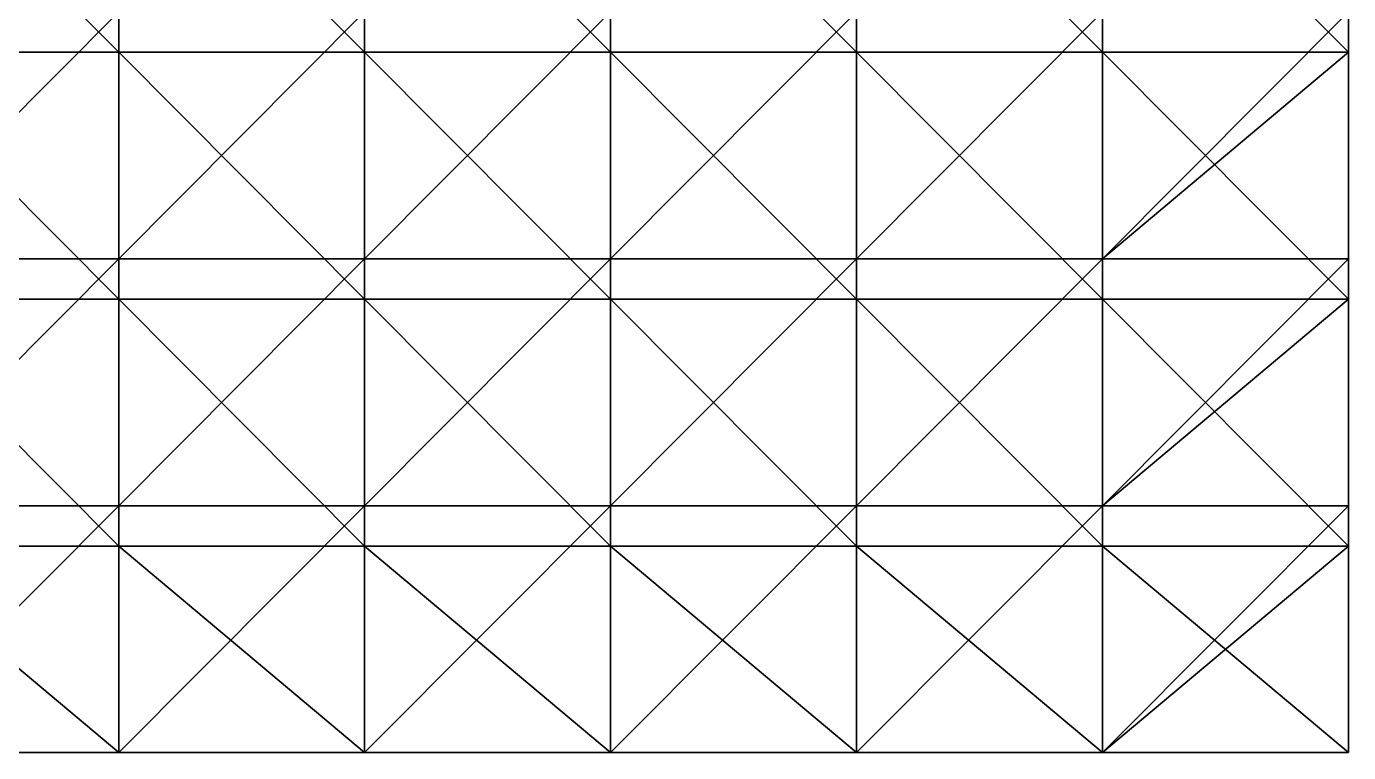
# Model space of a CAD drawing. Header units: inches. Extents: x 0 to 300, y 0 to 160.
# Drawn here: x 262.5 to 300, y 0 to 20.6 of the extents above; entities that cross this region are included whole.
import ezdxf

# ---------------------------------------------------------------- set-up
doc = ezdxf.new("R2010")
doc.units = ezdxf.units.IN
doc.header["$LTSCALE"] = 198.929398
doc.header["$MEASUREMENT"] = 0
for name, color, linetype in [('2', 7, 'CONTINUOUS'), ('3', 7, 'CONTINUOUS'), ('4', 7, 'CONTINUOUS'), ('6', 7, 'CONTINUOUS')]:
    doc.layers.add(name, color=color, linetype=linetype)

msp = doc.modelspace()

# ---------------------------------------------------------------- linework, layer by layer
at = {"layer": '2', "linetype": 'CONTINUOUS'}
for points in [[(300, 26.874, -6.957), (300, 26.874), (300, 19.867, -6.957), (300, 26.874, -6.957)], [(300, 26.874), (300, 19.867), (300, 19.867, -6.957), (300, 26.874)], [(300, 26.874, -153.043), (300, 26.874, -146.087), (300, 19.867, -153.043), (300, 26.874, -153.043)], [(300, 21.014, -160), (300, 26.874, -153.043), (300, 19.867, -160), (300, 21.014, -160)], [(300, 19.867, -160), (300, 26.874, -153.043), (300, 19.867, -153.043), (300, 19.867, -160)], [(300, 26.874, -146.087), (300, 26.874, -139.13), (300, 19.867, -146.087), (300, 26.874, -146.087)], [(300, 19.867, -153.043), (300, 26.874, -146.087), (300, 19.867, -146.087), (300, 19.867, -153.043)], [(300, 26.874, -139.13), (300, 26.874, -132.174), (300, 19.867, -139.13), (300, 26.874, -139.13)], [(300, 19.867, -146.087), (300, 26.874, -139.13), (300, 19.867, -139.13), (300, 19.867, -146.087)], [(300, 26.874, -132.174), (300, 26.874, -125.217), (300, 19.867, -132.174), (300, 26.874, -132.174)], [(300, 19.867, -139.13), (300, 26.874, -132.174), (300, 19.867, -132.174), (300, 19.867, -139.13)], [(300, 26.874, -125.217), (300, 26.874, -118.261), (300, 19.867, -125.217), (300, 26.874, -125.217)], [(300, 19.867, -132.174), (300, 26.874, -125.217), (300, 19.867, -125.217), (300, 19.867, -132.174)], [(300, 26.874, -118.261), (300, 26.874, -111.304), (300, 19.867, -118.261), (300, 26.874, -118.261)], [(300, 19.867, -125.217), (300, 26.874, -118.261), (300, 19.867, -118.261), (300, 19.867, -125.217)], [(300, 26.874, -111.304), (300, 26.874, -104.348), (300, 19.867, -111.304), (300, 26.874, -111.304)], [(300, 19.867, -118.261), (300, 26.874, -111.304), (300, 19.867, -111.304), (300, 19.867, -118.261)], [(300, 26.874, -104.348), (300, 26.874, -97.391), (300, 19.867, -104.348), (300, 26.874, -104.348)], [(300, 19.867, -111.304), (300, 26.874, -104.348), (300, 19.867, -104.348), (300, 19.867, -111.304)], [(300, 26.874, -97.391), (300, 26.874, -90.435), (300, 19.867, -97.391), (300, 26.874, -97.391)], [(300, 19.867, -104.348), (300, 26.874, -97.391), (300, 19.867, -97.391), (300, 19.867, -104.348)], [(300, 26.874, -90.435), (300, 26.874, -83.478), (300, 19.867, -90.435), (300, 26.874, -90.435)], [(300, 19.867, -97.391), (300, 26.874, -90.435), (300, 19.867, -90.435), (300, 19.867, -97.391)], [(300, 26.874, -83.478), (300, 26.874, -76.522), (300, 19.867, -83.478), (300, 26.874, -83.478)], [(300, 19.867, -90.435), (300, 26.874, -83.478), (300, 19.867, -83.478), (300, 19.867, -90.435)], [(300, 26.874, -76.522), (300, 26.874, -69.565), (300, 19.867, -76.522), (300, 26.874, -76.522)], [(300, 19.867, -83.478), (300, 26.874, -76.522), (300, 19.867, -76.522), (300, 19.867, -83.478)], [(300, 26.874, -69.565), (300, 26.874, -62.609), (300, 19.867, -69.565), (300, 26.874, -69.565)], [(300, 19.867, -76.522), (300, 26.874, -69.565), (300, 19.867, -69.565), (300, 19.867, -76.522)], [(300, 26.874, -62.609), (300, 26.874, -55.652), (300, 19.867, -62.609), (300, 26.874, -62.609)], [(300, 19.867, -69.565), (300, 26.874, -62.609), (300, 19.867, -62.609), (300, 19.867, -69.565)], [(300, 26.874, -55.652), (300, 26.874, -48.696), (300, 19.867, -55.652), (300, 26.874, -55.652)], [(300, 19.867, -62.609), (300, 26.874, -55.652), (300, 19.867, -55.652), (300, 19.867, -62.609)], [(300, 26.874, -48.696), (300, 26.874, -41.739), (300, 19.867, -48.696), (300, 26.874, -48.696)], [(300, 19.867, -55.652), (300, 26.874, -48.696), (300, 19.867, -48.696), (300, 19.867, -55.652)], [(300, 26.874, -41.739), (300, 26.874, -34.783), (300, 19.867, -41.739), (300, 26.874, -41.739)], [(300, 19.867, -48.696), (300, 26.874, -41.739), (300, 19.867, -41.739), (300, 19.867, -48.696)], [(300, 26.874, -34.783), (300, 26.874, -27.826), (300, 19.867, -34.783), (300, 26.874, -34.783)], [(300, 19.867, -41.739), (300, 26.874, -34.783), (300, 19.867, -34.783), (300, 19.867, -41.739)], [(300, 26.874, -27.826), (300, 26.874, -20.87), (300, 19.867, -27.826), (300, 26.874, -27.826)], [(300, 19.867, -34.783), (300, 26.874, -27.826), (300, 19.867, -27.826), (300, 19.867, -34.783)], [(300, 26.874, -20.87), (300, 26.874, -13.913), (300, 19.867, -20.87), (300, 26.874, -20.87)], [(300, 19.867, -27.826), (300, 26.874, -20.87), (300, 19.867, -20.87), (300, 19.867, -27.826)], [(300, 26.874, -13.913), (300, 26.874, -6.957), (300, 19.867, -13.913), (300, 26.874, -13.913)], [(300, 19.867, -20.87), (300, 26.874, -13.913), (300, 19.867, -13.913), (300, 19.867, -20.87)], [(300, 19.867, -13.913), (300, 26.874, -6.957), (300, 19.867, -6.957), (300, 19.867, -13.913)], [(300, 19.867, -6.957), (300, 19.867), (300, 12.86, -6.957), (300, 19.867, -6.957)], [(300, 19.867), (300, 12.86), (300, 12.86, -6.957), (300, 19.867)], [(300, 19.867, -160), (300, 19.867, -153.043), (300, 14.007, -160), (300, 19.867, -160)], [(300, 19.867, -153.043), (300, 19.867, -146.087), (300, 12.86, -153.043), (300, 19.867, -153.043)], [(300, 14.007, -160), (300, 19.867, -153.043), (300, 12.86, -160), (300, 14.007, -160)], [(300, 12.86, -160), (300, 19.867, -153.043), (300, 12.86, -153.043), (300, 12.86, -160)], [(300, 19.867, -146.087), (300, 19.867, -139.13), (300, 12.86, -146.087), (300, 19.867, -146.087)], [(300, 12.86, -153.043), (300, 19.867, -146.087), (300, 12.86, -146.087), (300, 12.86, -153.043)], [(300, 19.867, -139.13), (300, 19.867, -132.174), (300, 12.86, -139.13), (300, 19.867, -139.13)], [(300, 12.86, -146.087), (300, 19.867, -139.13), (300, 12.86, -139.13), (300, 12.86, -146.087)], [(300, 19.867, -132.174), (300, 19.867, -125.217), (300, 12.86, -132.174), (300, 19.867, -132.174)], [(300, 12.86, -139.13), (300, 19.867, -132.174), (300, 12.86, -132.174), (300, 12.86, -139.13)], [(300, 19.867, -125.217), (300, 19.867, -118.261), (300, 12.86, -125.217), (300, 19.867, -125.217)], [(300, 12.86, -132.174), (300, 19.867, -125.217), (300, 12.86, -125.217), (300, 12.86, -132.174)], [(300, 19.867, -118.261), (300, 19.867, -111.304), (300, 12.86, -118.261), (300, 19.867, -118.261)], [(300, 12.86, -125.217), (300, 19.867, -118.261), (300, 12.86, -118.261), (300, 12.86, -125.217)], [(300, 19.867, -111.304), (300, 19.867, -104.348), (300, 12.86, -111.304), (300, 19.867, -111.304)], [(300, 12.86, -118.261), (300, 19.867, -111.304), (300, 12.86, -111.304), (300, 12.86, -118.261)], [(300, 19.867, -104.348), (300, 19.867, -97.391), (300, 12.86, -104.348), (300, 19.867, -104.348)], [(300, 12.86, -111.304), (300, 19.867, -104.348), (300, 12.86, -104.348), (300, 12.86, -111.304)], [(300, 19.867, -97.391), (300, 19.867, -90.435), (300, 12.86, -97.391), (300, 19.867, -97.391)], [(300, 12.86, -104.348), (300, 19.867, -97.391), (300, 12.86, -97.391), (300, 12.86, -104.348)], [(300, 19.867, -90.435), (300, 19.867, -83.478), (300, 12.86, -90.435), (300, 19.867, -90.435)], [(300, 12.86, -97.391), (300, 19.867, -90.435), (300, 12.86, -90.435), (300, 12.86, -97.391)], [(300, 19.867, -83.478), (300, 19.867, -76.522), (300, 12.86, -83.478), (300, 19.867, -83.478)], [(300, 12.86, -90.435), (300, 19.867, -83.478), (300, 12.86, -83.478), (300, 12.86, -90.435)], [(300, 19.867, -76.522), (300, 19.867, -69.565), (300, 12.86, -76.522), (300, 19.867, -76.522)], [(300, 12.86, -83.478), (300, 19.867, -76.522), (300, 12.86, -76.522), (300, 12.86, -83.478)], [(300, 19.867, -69.565), (300, 19.867, -62.609), (300, 12.86, -69.565), (300, 19.867, -69.565)], [(300, 12.86, -76.522), (300, 19.867, -69.565), (300, 12.86, -69.565), (300, 12.86, -76.522)], [(300, 19.867, -62.609), (300, 19.867, -55.652), (300, 12.86, -62.609), (300, 19.867, -62.609)], [(300, 12.86, -69.565), (300, 19.867, -62.609), (300, 12.86, -62.609), (300, 12.86, -69.565)], [(300, 19.867, -55.652), (300, 19.867, -48.696), (300, 12.86, -55.652), (300, 19.867, -55.652)], [(300, 12.86, -62.609), (300, 19.867, -55.652), (300, 12.86, -55.652), (300, 12.86, -62.609)], [(300, 19.867, -48.696), (300, 19.867, -41.739), (300, 12.86, -48.696), (300, 19.867, -48.696)], [(300, 12.86, -55.652), (300, 19.867, -48.696), (300, 12.86, -48.696), (300, 12.86, -55.652)], [(300, 19.867, -41.739), (300, 19.867, -34.783), (300, 12.86, -41.739), (300, 19.867, -41.739)], [(300, 12.86, -48.696), (300, 19.867, -41.739), (300, 12.86, -41.739), (300, 12.86, -48.696)], [(300, 19.867, -34.783), (300, 19.867, -27.826), (300, 12.86, -34.783), (300, 19.867, -34.783)], [(300, 12.86, -41.739), (300, 19.867, -34.783), (300, 12.86, -34.783), (300, 12.86, -41.739)], [(300, 19.867, -27.826), (300, 19.867, -20.87), (300, 12.86, -27.826), (300, 19.867, -27.826)], [(300, 12.86, -34.783), (300, 19.867, -27.826), (300, 12.86, -27.826), (300, 12.86, -34.783)], [(300, 19.867, -20.87), (300, 19.867, -13.913), (300, 12.86, -20.87), (300, 19.867, -20.87)], [(300, 12.86, -27.826), (300, 19.867, -20.87), (300, 12.86, -20.87), (300, 12.86, -27.826)], [(300, 19.867, -13.913), (300, 19.867, -6.957), (300, 12.86, -13.913), (300, 19.867, -13.913)], [(300, 12.86, -20.87), (300, 19.867, -13.913), (300, 12.86, -13.913), (300, 12.86, -20.87)], [(300, 12.86, -13.913), (300, 19.867, -6.957), (300, 12.86, -6.957), (300, 12.86, -13.913)], [(300, 5.853), (300, 5.853, -6.957), (300, 12.86), (300, 5.853)], [(300, 5.853, -6.957), (300, 5.853, -13.913), (300, 12.86, -6.957), (300, 5.853, -6.957)], [(300, 12.86), (300, 5.853, -6.957), (300, 12.86, -6.957), (300, 12.86)], [(300, 5.853, -13.913), (300, 5.853, -20.87), (300, 12.86, -13.913), (300, 5.853, -13.913)], [(300, 5.853, -13.913), (300, 12.86, -13.913), (300, 12.86, -6.957), (300, 5.853, -13.913)], [(300, 5.853, -20.87), (300, 5.853, -27.826), (300, 12.86, -20.87), (300, 5.853, -20.87)], [(300, 5.853, -20.87), (300, 12.86, -20.87), (300, 12.86, -13.913), (300, 5.853, -20.87)], [(300, 5.853, -27.826), (300, 5.853, -34.783), (300, 12.86, -27.826), (300, 5.853, -27.826)], [(300, 5.853, -27.826), (300, 12.86, -27.826), (300, 12.86, -20.87), (300, 5.853, -27.826)], [(300, 5.853, -34.783), (300, 5.853, -41.739), (300, 12.86, -34.783), (300, 5.853, -34.783)], [(300, 5.853, -34.783), (300, 12.86, -34.783), (300, 12.86, -27.826), (300, 5.853, -34.783)], [(300, 5.853, -41.739), (300, 5.853, -48.696), (300, 12.86, -41.739), (300, 5.853, -41.739)], [(300, 5.853, -41.739), (300, 12.86, -41.739), (300, 12.86, -34.783), (300, 5.853, -41.739)], [(300, 5.853, -48.696), (300, 5.853, -55.652), (300, 12.86, -48.696), (300, 5.853, -48.696)], [(300, 5.853, -48.696), (300, 12.86, -48.696), (300, 12.86, -41.739), (300, 5.853, -48.696)], [(300, 5.853, -55.652), (300, 5.853, -62.609), (300, 12.86, -55.652), (300, 5.853, -55.652)], [(300, 5.853, -55.652), (300, 12.86, -55.652), (300, 12.86, -48.696), (300, 5.853, -55.652)], [(300, 5.853, -62.609), (300, 5.853, -69.565), (300, 12.86, -62.609), (300, 5.853, -62.609)], [(300, 5.853, -62.609), (300, 12.86, -62.609), (300, 12.86, -55.652), (300, 5.853, -62.609)], [(300, 5.853, -69.565), (300, 5.853, -76.522), (300, 12.86, -69.565), (300, 5.853, -69.565)], [(300, 5.853, -69.565), (300, 12.86, -69.565), (300, 12.86, -62.609), (300, 5.853, -69.565)], [(300, 5.853, -76.522), (300, 5.853, -83.478), (300, 12.86, -76.522), (300, 5.853, -76.522)], [(300, 5.853, -76.522), (300, 12.86, -76.522), (300, 12.86, -69.565), (300, 5.853, -76.522)], [(300, 5.853, -83.478), (300, 5.853, -90.435), (300, 12.86, -83.478), (300, 5.853, -83.478)], [(300, 5.853, -83.478), (300, 12.86, -83.478), (300, 12.86, -76.522), (300, 5.853, -83.478)], [(300, 5.853, -90.435), (300, 5.853, -97.391), (300, 12.86, -90.435), (300, 5.853, -90.435)], [(300, 5.853, -90.435), (300, 12.86, -90.435), (300, 12.86, -83.478), (300, 5.853, -90.435)], [(300, 5.853, -97.391), (300, 5.853, -104.348), (300, 12.86, -97.391), (300, 5.853, -97.391)], [(300, 5.853, -97.391), (300, 12.86, -97.391), (300, 12.86, -90.435), (300, 5.853, -97.391)], [(300, 5.853, -104.348), (300, 5.853, -111.304), (300, 12.86, -104.348), (300, 5.853, -104.348)], [(300, 5.853, -104.348), (300, 12.86, -104.348), (300, 12.86, -97.391), (300, 5.853, -104.348)], [(300, 5.853, -111.304), (300, 5.853, -118.261), (300, 12.86, -111.304), (300, 5.853, -111.304)], [(300, 5.853, -111.304), (300, 12.86, -111.304), (300, 12.86, -104.348), (300, 5.853, -111.304)], [(300, 5.853, -118.261), (300, 5.853, -125.217), (300, 12.86, -118.261), (300, 5.853, -118.261)], [(300, 5.853, -118.261), (300, 12.86, -118.261), (300, 12.86, -111.304), (300, 5.853, -118.261)], [(300, 5.853, -125.217), (300, 5.853, -132.174), (300, 12.86, -125.217), (300, 5.853, -125.217)], [(300, 5.853, -125.217), (300, 12.86, -125.217), (300, 12.86, -118.261), (300, 5.853, -125.217)], [(300, 5.853, -132.174), (300, 5.853, -139.13), (300, 12.86, -132.174), (300, 5.853, -132.174)], [(300, 5.853, -132.174), (300, 12.86, -132.174), (300, 12.86, -125.217), (300, 5.853, -132.174)], [(300, 5.853, -139.13), (300, 5.853, -146.087), (300, 12.86, -139.13), (300, 5.853, -139.13)], [(300, 5.853, -139.13), (300, 12.86, -139.13), (300, 12.86, -132.174), (300, 5.853, -139.13)], [(300, 5.853, -146.087), (300, 5.853, -153.043), (300, 12.86, -146.087), (300, 5.853, -146.087)], [(300, 5.853, -146.087), (300, 12.86, -146.087), (300, 12.86, -139.13), (300, 5.853, -146.087)], [(300, 5.853, -153.043), (300, 5.853, -160), (300, 12.86, -153.043), (300, 5.853, -153.043)], [(300, 5.853, -153.043), (300, 12.86, -153.043), (300, 12.86, -146.087), (300, 5.853, -153.043)], [(300, 12.86, -153.043), (300, 5.853, -160), (300, 7, -160), (300, 12.86, -153.043)], [(300, 12.86, -160), (300, 12.86, -153.043), (300, 7, -160), (300, 12.86, -160)], [(300, 5.853), (300, 0), (300, 0, -7), (300, 5.853)], [(300, 5.853, -6.957), (300, 5.853), (300, 0, -7), (300, 5.853, -6.957)], [(300, 5.853, -13.913), (300, 5.853, -6.957), (300, 0, -13.913), (300, 5.853, -13.913)], [(300, 0, -13.913), (300, 5.853, -6.957), (300, 0, -7), (300, 0, -13.913)], [(300, 5.853, -20.87), (300, 5.853, -13.913), (300, 0, -20.87), (300, 5.853, -20.87)], [(300, 0, -20.87), (300, 5.853, -13.913), (300, 0, -14.007), (300, 0, -20.87)], [(300, 0, -14.007), (300, 5.853, -13.913), (300, 0, -13.913), (300, 0, -14.007)], [(300, 5.853, -27.826), (300, 5.853, -20.87), (300, 0, -27.826), (300, 5.853, -27.826)], [(300, 0, -27.826), (300, 5.853, -20.87), (300, 0, -21.014), (300, 0, -27.826)], [(300, 0, -21.014), (300, 5.853, -20.87), (300, 0, -20.87), (300, 0, -21.014)], [(300, 5.853, -34.783), (300, 5.853, -27.826), (300, 0, -34.783), (300, 5.853, -34.783)], [(300, 0, -34.783), (300, 5.853, -27.826), (300, 0, -28.021), (300, 0, -34.783)], [(300, 0, -28.021), (300, 5.853, -27.826), (300, 0, -27.826), (300, 0, -28.021)], [(300, 5.853, -41.739), (300, 5.853, -34.783), (300, 0, -41.739), (300, 5.853, -41.739)], [(300, 0, -41.739), (300, 5.853, -34.783), (300, 0, -35.028), (300, 0, -41.739)], [(300, 0, -35.028), (300, 5.853, -34.783), (300, 0, -34.783), (300, 0, -35.028)], [(300, 5.853, -48.696), (300, 5.853, -41.739), (300, 0, -48.696), (300, 5.853, -48.696)], [(300, 0, -48.696), (300, 5.853, -41.739), (300, 0, -42.035), (300, 0, -48.696)], [(300, 0, -42.035), (300, 5.853, -41.739), (300, 0, -41.739), (300, 0, -42.035)], [(300, 5.853, -55.652), (300, 5.853, -48.696), (300, 0, -55.652), (300, 5.853, -55.652)], [(300, 0, -55.652), (300, 5.853, -48.696), (300, 0, -49.042), (300, 0, -55.652)], [(300, 0, -49.042), (300, 5.853, -48.696), (300, 0, -48.696), (300, 0, -49.042)], [(300, 5.853, -62.609), (300, 5.853, -55.652), (300, 0, -62.609), (300, 5.853, -62.609)], [(300, 0, -62.609), (300, 5.853, -55.652), (300, 0, -56.049), (300, 0, -62.609)], [(300, 0, -56.049), (300, 5.853, -55.652), (300, 0, -55.652), (300, 0, -56.049)], [(300, 5.853, -69.565), (300, 5.853, -62.609), (300, 0, -69.565), (300, 5.853, -69.565)], [(300, 0, -69.565), (300, 5.853, -62.609), (300, 0, -63.056), (300, 0, -69.565)], [(300, 0, -63.056), (300, 5.853, -62.609), (300, 0, -62.609), (300, 0, -63.056)], [(300, 5.853, -76.522), (300, 5.853, -69.565), (300, 0, -76.522), (300, 5.853, -76.522)], [(300, 0, -76.522), (300, 5.853, -69.565), (300, 0, -70.063), (300, 0, -76.522)], [(300, 0, -70.063), (300, 5.853, -69.565), (300, 0, -69.565), (300, 0, -70.063)], [(300, 5.853, -83.478), (300, 5.853, -76.522), (300, 0, -83.478), (300, 5.853, -83.478)], [(300, 0, -83.478), (300, 5.853, -76.522), (300, 0, -77.07), (300, 0, -83.478)], [(300, 0, -77.07), (300, 5.853, -76.522), (300, 0, -76.522), (300, 0, -77.07)], [(300, 5.853, -90.435), (300, 5.853, -83.478), (300, 0, -90.435), (300, 5.853, -90.435)], [(300, 0, -90.435), (300, 5.853, -83.478), (300, 0, -84.077), (300, 0, -90.435)], [(300, 0, -84.077), (300, 5.853, -83.478), (300, 0, -83.478), (300, 0, -84.077)], [(300, 5.853, -97.391), (300, 5.853, -90.435), (300, 0, -97.391), (300, 5.853, -97.391)], [(300, 0, -97.391), (300, 5.853, -90.435), (300, 0, -91.084), (300, 0, -97.391)], [(300, 0, -91.084), (300, 5.853, -90.435), (300, 0, -90.435), (300, 0, -91.084)], [(300, 5.853, -104.348), (300, 5.853, -97.391), (300, 0, -104.348), (300, 5.853, -104.348)], [(300, 0, -104.348), (300, 5.853, -97.391), (300, 0, -98.091), (300, 0, -104.348)], [(300, 0, -98.091), (300, 5.853, -97.391), (300, 0, -97.391), (300, 0, -98.091)], [(300, 5.853, -111.304), (300, 5.853, -104.348), (300, 0, -111.304), (300, 5.853, -111.304)], [(300, 0, -111.304), (300, 5.853, -104.348), (300, 0, -105.098), (300, 0, -111.304)], [(300, 0, -105.098), (300, 5.853, -104.348), (300, 0, -104.348), (300, 0, -105.098)], [(300, 5.853, -118.261), (300, 5.853, -111.304), (300, 0, -118.261), (300, 5.853, -118.261)], [(300, 0, -118.261), (300, 5.853, -111.304), (300, 0, -112.105), (300, 0, -118.261)], [(300, 0, -112.105), (300, 5.853, -111.304), (300, 0, -111.304), (300, 0, -112.105)], [(300, 5.853, -125.217), (300, 5.853, -118.261), (300, 0, -125.217), (300, 5.853, -125.217)], [(300, 0, -125.217), (300, 5.853, -118.261), (300, 0, -119.112), (300, 0, -125.217)], [(300, 0, -119.112), (300, 5.853, -118.261), (300, 0, -118.261), (300, 0, -119.112)], [(300, 5.853, -132.174), (300, 5.853, -125.217), (300, 0, -132.174), (300, 5.853, -132.174)], [(300, 0, -132.174), (300, 5.853, -125.217), (300, 0, -126.119), (300, 0, -132.174)], [(300, 0, -126.119), (300, 5.853, -125.217), (300, 0, -125.217), (300, 0, -126.119)], [(300, 5.853, -139.13), (300, 5.853, -132.174), (300, 0, -139.13), (300, 5.853, -139.13)], [(300, 0, -139.13), (300, 5.853, -132.174), (300, 0, -133.126), (300, 0, -139.13)], [(300, 0, -133.126), (300, 5.853, -132.174), (300, 0, -132.174), (300, 0, -133.126)], [(300, 5.853, -146.087), (300, 5.853, -139.13), (300, 0, -146.087), (300, 5.853, -146.087)], [(300, 0, -146.087), (300, 5.853, -139.13), (300, 0, -140.133), (300, 0, -146.087)], [(300, 0, -140.133), (300, 5.853, -139.13), (300, 0, -139.13), (300, 0, -140.133)], [(300, 5.853, -153.043), (300, 5.853, -146.087), (300, 0, -153.043), (300, 5.853, -153.043)], [(300, 0, -153.043), (300, 5.853, -146.087), (300, 0, -147.14), (300, 0, -153.043)], [(300, 0, -147.14), (300, 5.853, -146.087), (300, 0, -146.087), (300, 0, -147.14)], [(300, 5.853, -160), (300, 5.853, -153.043), (300, 0, -160), (300, 5.853, -160)], [(300, 0, -160), (300, 5.853, -153.043), (300, 0, -154.147), (300, 0, -160)], [(300, 0, -154.147), (300, 5.853, -153.043), (300, 0, -153.043), (300, 0, -154.147)]]:
    msp.add_3dface(points, dxfattribs=at)
at = {"layer": '3', "linetype": 'CONTINUOUS'}
for points in [[(265.116, 0), (258.14, 0), (265.116, 0, -7), (265.116, 0)], [(265.116, 0, -7), (258.14, 0), (258.14, 0, -7), (265.116, 0, -7)], [(265.116, 0, -7), (258.14, 0, -7), (265.116, 0, -14.007), (265.116, 0, -7)], [(265.116, 0, -14.007), (258.14, 0, -7), (258.14, 0, -14.007), (265.116, 0, -14.007)], [(265.116, 0, -14.007), (258.14, 0, -14.007), (265.116, 0, -21.014), (265.116, 0, -14.007)], [(265.116, 0, -21.014), (258.14, 0, -14.007), (258.14, 0, -21.014), (265.116, 0, -21.014)], [(265.116, 0, -21.014), (258.14, 0, -21.014), (265.116, 0, -28.021), (265.116, 0, -21.014)], [(265.116, 0, -28.021), (258.14, 0, -21.014), (258.14, 0, -28.021), (265.116, 0, -28.021)], [(265.116, 0, -28.021), (258.14, 0, -28.021), (265.116, 0, -35.028), (265.116, 0, -28.021)], [(265.116, 0, -35.028), (258.14, 0, -28.021), (258.14, 0, -35.028), (265.116, 0, -35.028)], [(265.116, 0, -35.028), (258.14, 0, -35.028), (265.116, 0, -42.035), (265.116, 0, -35.028)], [(265.116, 0, -42.035), (258.14, 0, -35.028), (258.14, 0, -42.035), (265.116, 0, -42.035)], [(265.116, 0, -42.035), (258.14, 0, -42.035), (265.116, 0, -49.042), (265.116, 0, -42.035)], [(265.116, 0, -49.042), (258.14, 0, -42.035), (258.14, 0, -49.042), (265.116, 0, -49.042)], [(265.116, 0, -49.042), (258.14, 0, -49.042), (265.116, 0, -56.049), (265.116, 0, -49.042)], [(265.116, 0, -56.049), (258.14, 0, -49.042), (258.14, 0, -56.049), (265.116, 0, -56.049)], [(265.116, 0, -56.049), (258.14, 0, -56.049), (265.116, 0, -63.056), (265.116, 0, -56.049)], [(265.116, 0, -63.056), (258.14, 0, -56.049), (258.14, 0, -63.056), (265.116, 0, -63.056)], [(265.116, 0, -63.056), (258.14, 0, -63.056), (265.116, 0, -70.063), (265.116, 0, -63.056)], [(265.116, 0, -70.063), (258.14, 0, -63.056), (258.14, 0, -70.063), (265.116, 0, -70.063)], [(265.116, 0, -70.063), (258.14, 0, -70.063), (265.116, 0, -77.07), (265.116, 0, -70.063)], [(265.116, 0, -77.07), (258.14, 0, -70.063), (258.14, 0, -77.07), (265.116, 0, -77.07)], [(265.116, 0, -77.07), (258.14, 0, -77.07), (265.116, 0, -84.077), (265.116, 0, -77.07)], [(265.116, 0, -84.077), (258.14, 0, -77.07), (258.14, 0, -84.077), (265.116, 0, -84.077)], [(265.116, 0, -84.077), (258.14, 0, -84.077), (265.116, 0, -91.084), (265.116, 0, -84.077)], [(265.116, 0, -91.084), (258.14, 0, -84.077), (258.14, 0, -91.084), (265.116, 0, -91.084)], [(265.116, 0, -91.084), (258.14, 0, -91.084), (265.116, 0, -98.091), (265.116, 0, -91.084)], [(265.116, 0, -98.091), (258.14, 0, -91.084), (258.14, 0, -98.091), (265.116, 0, -98.091)], [(265.116, 0, -98.091), (258.14, 0, -98.091), (265.116, 0, -105.098), (265.116, 0, -98.091)], [(265.116, 0, -105.098), (258.14, 0, -98.091), (258.14, 0, -105.098), (265.116, 0, -105.098)], [(265.116, 0, -105.098), (258.14, 0, -105.098), (265.116, 0, -112.105), (265.116, 0, -105.098)], [(265.116, 0, -112.105), (258.14, 0, -105.098), (258.14, 0, -112.105), (265.116, 0, -112.105)], [(265.116, 0, -112.105), (258.14, 0, -112.105), (265.116, 0, -119.112), (265.116, 0, -112.105)], [(265.116, 0, -119.112), (258.14, 0, -112.105), (258.14, 0, -119.112), (265.116, 0, -119.112)], [(265.116, 0, -119.112), (258.14, 0, -119.112), (265.116, 0, -126.119), (265.116, 0, -119.112)], [(265.116, 0, -126.119), (258.14, 0, -119.112), (258.14, 0, -126.119), (265.116, 0, -126.119)], [(265.116, 0, -126.119), (258.14, 0, -126.119), (265.116, 0, -133.126), (265.116, 0, -126.119)], [(265.116, 0, -133.126), (258.14, 0, -126.119), (258.14, 0, -133.126), (265.116, 0, -133.126)], [(265.116, 0, -133.126), (258.14, 0, -133.126), (265.116, 0, -140.133), (265.116, 0, -133.126)], [(265.116, 0, -140.133), (258.14, 0, -133.126), (258.14, 0, -140.133), (265.116, 0, -140.133)], [(265.116, 0, -140.133), (258.14, 0, -140.133), (265.116, 0, -147.14), (265.116, 0, -140.133)], [(265.116, 0, -147.14), (258.14, 0, -140.133), (258.14, 0, -147.14), (265.116, 0, -147.14)], [(265.116, 0, -147.14), (258.14, 0, -147.14), (265.116, 0, -154.147), (265.116, 0, -147.14)], [(265.116, 0, -154.147), (258.14, 0, -147.14), (258.14, 0, -154.147), (265.116, 0, -154.147)], [(265.116, 0, -154.147), (258.14, 0, -154.147), (265.116, 0, -160), (265.116, 0, -154.147)], [(265.116, 0, -160), (258.14, 0, -154.147), (258.14, 0, -160), (265.116, 0, -160)], [(272.093, 0), (265.116, 0), (272.093, 0, -7), (272.093, 0)], [(272.093, 0, -7), (265.116, 0), (265.116, 0, -7), (272.093, 0, -7)], [(272.093, 0, -7), (265.116, 0, -7), (272.093, 0, -14.007), (272.093, 0, -7)], [(272.093, 0, -14.007), (265.116, 0, -7), (265.116, 0, -14.007), (272.093, 0, -14.007)], [(272.093, 0, -14.007), (265.116, 0, -14.007), (272.093, 0, -21.014), (272.093, 0, -14.007)], [(272.093, 0, -21.014), (265.116, 0, -14.007), (265.116, 0, -21.014), (272.093, 0, -21.014)], [(272.093, 0, -21.014), (265.116, 0, -21.014), (272.093, 0, -28.021), (272.093, 0, -21.014)], [(272.093, 0, -28.021), (265.116, 0, -21.014), (265.116, 0, -28.021), (272.093, 0, -28.021)], [(272.093, 0, -28.021), (265.116, 0, -28.021), (272.093, 0, -35.028), (272.093, 0, -28.021)], [(272.093, 0, -35.028), (265.116, 0, -28.021), (265.116, 0, -35.028), (272.093, 0, -35.028)], [(272.093, 0, -35.028), (265.116, 0, -35.028), (272.093, 0, -42.035), (272.093, 0, -35.028)], [(272.093, 0, -42.035), (265.116, 0, -35.028), (265.116, 0, -42.035), (272.093, 0, -42.035)], [(272.093, 0, -42.035), (265.116, 0, -42.035), (272.093, 0, -49.042), (272.093, 0, -42.035)], [(272.093, 0, -49.042), (265.116, 0, -42.035), (265.116, 0, -49.042), (272.093, 0, -49.042)], [(272.093, 0, -49.042), (265.116, 0, -49.042), (272.093, 0, -56.049), (272.093, 0, -49.042)], [(272.093, 0, -56.049), (265.116, 0, -49.042), (265.116, 0, -56.049), (272.093, 0, -56.049)], [(272.093, 0, -56.049), (265.116, 0, -56.049), (272.093, 0, -63.056), (272.093, 0, -56.049)], [(272.093, 0, -63.056), (265.116, 0, -56.049), (265.116, 0, -63.056), (272.093, 0, -63.056)], [(272.093, 0, -63.056), (265.116, 0, -63.056), (272.093, 0, -70.063), (272.093, 0, -63.056)], [(272.093, 0, -70.063), (265.116, 0, -63.056), (265.116, 0, -70.063), (272.093, 0, -70.063)], [(272.093, 0, -70.063), (265.116, 0, -70.063), (272.093, 0, -77.07), (272.093, 0, -70.063)], [(272.093, 0, -77.07), (265.116, 0, -70.063), (265.116, 0, -77.07), (272.093, 0, -77.07)], [(272.093, 0, -77.07), (265.116, 0, -77.07), (272.093, 0, -84.077), (272.093, 0, -77.07)], [(272.093, 0, -84.077), (265.116, 0, -77.07), (265.116, 0, -84.077), (272.093, 0, -84.077)], [(272.093, 0, -84.077), (265.116, 0, -84.077), (272.093, 0, -91.084), (272.093, 0, -84.077)], [(272.093, 0, -91.084), (265.116, 0, -84.077), (265.116, 0, -91.084), (272.093, 0, -91.084)], [(272.093, 0, -91.084), (265.116, 0, -91.084), (272.093, 0, -98.091), (272.093, 0, -91.084)], [(272.093, 0, -98.091), (265.116, 0, -91.084), (265.116, 0, -98.091), (272.093, 0, -98.091)], [(272.093, 0, -98.091), (265.116, 0, -98.091), (272.093, 0, -105.098), (272.093, 0, -98.091)], [(272.093, 0, -105.098), (265.116, 0, -98.091), (265.116, 0, -105.098), (272.093, 0, -105.098)], [(272.093, 0, -105.098), (265.116, 0, -105.098), (272.093, 0, -112.105), (272.093, 0, -105.098)], [(272.093, 0, -112.105), (265.116, 0, -105.098), (265.116, 0, -112.105), (272.093, 0, -112.105)], [(272.093, 0, -112.105), (265.116, 0, -112.105), (272.093, 0, -119.112), (272.093, 0, -112.105)], [(272.093, 0, -119.112), (265.116, 0, -112.105), (265.116, 0, -119.112), (272.093, 0, -119.112)], [(272.093, 0, -119.112), (265.116, 0, -119.112), (272.093, 0, -126.119), (272.093, 0, -119.112)], [(272.093, 0, -126.119), (265.116, 0, -119.112), (265.116, 0, -126.119), (272.093, 0, -126.119)], [(272.093, 0, -126.119), (265.116, 0, -126.119), (272.093, 0, -133.126), (272.093, 0, -126.119)], [(272.093, 0, -133.126), (265.116, 0, -126.119), (265.116, 0, -133.126), (272.093, 0, -133.126)], [(272.093, 0, -133.126), (265.116, 0, -133.126), (272.093, 0, -140.133), (272.093, 0, -133.126)], [(272.093, 0, -140.133), (265.116, 0, -133.126), (265.116, 0, -140.133), (272.093, 0, -140.133)], [(272.093, 0, -140.133), (265.116, 0, -140.133), (272.093, 0, -147.14), (272.093, 0, -140.133)], [(272.093, 0, -147.14), (265.116, 0, -140.133), (265.116, 0, -147.14), (272.093, 0, -147.14)], [(272.093, 0, -147.14), (265.116, 0, -147.14), (272.093, 0, -154.147), (272.093, 0, -147.14)], [(272.093, 0, -154.147), (265.116, 0, -147.14), (265.116, 0, -154.147), (272.093, 0, -154.147)], [(272.093, 0, -154.147), (265.116, 0, -154.147), (272.093, 0, -160), (272.093, 0, -154.147)], [(272.093, 0, -160), (265.116, 0, -154.147), (265.116, 0, -160), (272.093, 0, -160)], [(279.07, 0), (272.093, 0), (279.07, 0, -7), (279.07, 0)], [(279.07, 0, -7), (272.093, 0), (272.093, 0, -7), (279.07, 0, -7)], [(279.07, 0, -7), (272.093, 0, -7), (279.07, 0, -14.007), (279.07, 0, -7)], [(279.07, 0, -14.007), (272.093, 0, -7), (272.093, 0, -14.007), (279.07, 0, -14.007)], [(279.07, 0, -14.007), (272.093, 0, -14.007), (279.07, 0, -21.014), (279.07, 0, -14.007)], [(279.07, 0, -21.014), (272.093, 0, -14.007), (272.093, 0, -21.014), (279.07, 0, -21.014)], [(279.07, 0, -21.014), (272.093, 0, -21.014), (279.07, 0, -28.021), (279.07, 0, -21.014)], [(279.07, 0, -28.021), (272.093, 0, -21.014), (272.093, 0, -28.021), (279.07, 0, -28.021)], [(279.07, 0, -28.021), (272.093, 0, -28.021), (279.07, 0, -35.028), (279.07, 0, -28.021)], [(279.07, 0, -35.028), (272.093, 0, -28.021), (272.093, 0, -35.028), (279.07, 0, -35.028)], [(279.07, 0, -35.028), (272.093, 0, -35.028), (279.07, 0, -42.035), (279.07, 0, -35.028)], [(279.07, 0, -42.035), (272.093, 0, -35.028), (272.093, 0, -42.035), (279.07, 0, -42.035)], [(279.07, 0, -42.035), (272.093, 0, -42.035), (279.07, 0, -49.042), (279.07, 0, -42.035)], [(279.07, 0, -49.042), (272.093, 0, -42.035), (272.093, 0, -49.042), (279.07, 0, -49.042)], [(279.07, 0, -49.042), (272.093, 0, -49.042), (279.07, 0, -56.049), (279.07, 0, -49.042)], [(279.07, 0, -56.049), (272.093, 0, -49.042), (272.093, 0, -56.049), (279.07, 0, -56.049)], [(279.07, 0, -56.049), (272.093, 0, -56.049), (279.07, 0, -63.056), (279.07, 0, -56.049)], [(279.07, 0, -63.056), (272.093, 0, -56.049), (272.093, 0, -63.056), (279.07, 0, -63.056)], [(279.07, 0, -63.056), (272.093, 0, -63.056), (279.07, 0, -70.063), (279.07, 0, -63.056)], [(279.07, 0, -70.063), (272.093, 0, -63.056), (272.093, 0, -70.063), (279.07, 0, -70.063)], [(279.07, 0, -70.063), (272.093, 0, -70.063), (279.07, 0, -77.07), (279.07, 0, -70.063)], [(279.07, 0, -77.07), (272.093, 0, -70.063), (272.093, 0, -77.07), (279.07, 0, -77.07)], [(279.07, 0, -77.07), (272.093, 0, -77.07), (279.07, 0, -84.077), (279.07, 0, -77.07)], [(279.07, 0, -84.077), (272.093, 0, -77.07), (272.093, 0, -84.077), (279.07, 0, -84.077)], [(279.07, 0, -84.077), (272.093, 0, -84.077), (279.07, 0, -91.084), (279.07, 0, -84.077)], [(279.07, 0, -91.084), (272.093, 0, -84.077), (272.093, 0, -91.084), (279.07, 0, -91.084)], [(279.07, 0, -91.084), (272.093, 0, -91.084), (279.07, 0, -98.091), (279.07, 0, -91.084)], [(279.07, 0, -98.091), (272.093, 0, -91.084), (272.093, 0, -98.091), (279.07, 0, -98.091)], [(279.07, 0, -98.091), (272.093, 0, -98.091), (279.07, 0, -105.098), (279.07, 0, -98.091)], [(279.07, 0, -105.098), (272.093, 0, -98.091), (272.093, 0, -105.098), (279.07, 0, -105.098)], [(279.07, 0, -105.098), (272.093, 0, -105.098), (279.07, 0, -112.105), (279.07, 0, -105.098)], [(279.07, 0, -112.105), (272.093, 0, -105.098), (272.093, 0, -112.105), (279.07, 0, -112.105)], [(279.07, 0, -112.105), (272.093, 0, -112.105), (279.07, 0, -119.112), (279.07, 0, -112.105)], [(279.07, 0, -119.112), (272.093, 0, -112.105), (272.093, 0, -119.112), (279.07, 0, -119.112)], [(279.07, 0, -119.112), (272.093, 0, -119.112), (279.07, 0, -126.119), (279.07, 0, -119.112)], [(279.07, 0, -126.119), (272.093, 0, -119.112), (272.093, 0, -126.119), (279.07, 0, -126.119)], [(279.07, 0, -126.119), (272.093, 0, -126.119), (279.07, 0, -133.126), (279.07, 0, -126.119)], [(279.07, 0, -133.126), (272.093, 0, -126.119), (272.093, 0, -133.126), (279.07, 0, -133.126)], [(279.07, 0, -133.126), (272.093, 0, -133.126), (279.07, 0, -140.133), (279.07, 0, -133.126)], [(279.07, 0, -140.133), (272.093, 0, -133.126), (272.093, 0, -140.133), (279.07, 0, -140.133)], [(279.07, 0, -140.133), (272.093, 0, -140.133), (279.07, 0, -147.14), (279.07, 0, -140.133)], [(279.07, 0, -147.14), (272.093, 0, -140.133), (272.093, 0, -147.14), (279.07, 0, -147.14)], [(279.07, 0, -147.14), (272.093, 0, -147.14), (279.07, 0, -154.147), (279.07, 0, -147.14)], [(279.07, 0, -154.147), (272.093, 0, -147.14), (272.093, 0, -154.147), (279.07, 0, -154.147)], [(279.07, 0, -154.147), (272.093, 0, -154.147), (279.07, 0, -160), (279.07, 0, -154.147)], [(279.07, 0, -160), (272.093, 0, -154.147), (272.093, 0, -160), (279.07, 0, -160)], [(286.047, 0), (279.07, 0), (286.047, 0, -7), (286.047, 0)], [(286.047, 0, -7), (279.07, 0), (279.07, 0, -7), (286.047, 0, -7)], [(286.047, 0, -7), (279.07, 0, -7), (286.047, 0, -14.007), (286.047, 0, -7)], [(286.047, 0, -14.007), (279.07, 0, -7), (279.07, 0, -14.007), (286.047, 0, -14.007)], [(286.047, 0, -14.007), (279.07, 0, -14.007), (286.047, 0, -21.014), (286.047, 0, -14.007)], [(286.047, 0, -21.014), (279.07, 0, -14.007), (279.07, 0, -21.014), (286.047, 0, -21.014)], [(286.047, 0, -21.014), (279.07, 0, -21.014), (286.047, 0, -28.021), (286.047, 0, -21.014)], [(286.047, 0, -28.021), (279.07, 0, -21.014), (279.07, 0, -28.021), (286.047, 0, -28.021)], [(286.047, 0, -28.021), (279.07, 0, -28.021), (286.047, 0, -35.028), (286.047, 0, -28.021)], [(286.047, 0, -35.028), (279.07, 0, -28.021), (279.07, 0, -35.028), (286.047, 0, -35.028)], [(286.047, 0, -35.028), (279.07, 0, -35.028), (286.047, 0, -42.035), (286.047, 0, -35.028)], [(286.047, 0, -42.035), (279.07, 0, -35.028), (279.07, 0, -42.035), (286.047, 0, -42.035)], [(286.047, 0, -42.035), (279.07, 0, -42.035), (286.047, 0, -49.042), (286.047, 0, -42.035)], [(286.047, 0, -49.042), (279.07, 0, -42.035), (279.07, 0, -49.042), (286.047, 0, -49.042)], [(286.047, 0, -49.042), (279.07, 0, -49.042), (286.047, 0, -56.049), (286.047, 0, -49.042)], [(286.047, 0, -56.049), (279.07, 0, -49.042), (279.07, 0, -56.049), (286.047, 0, -56.049)], [(286.047, 0, -56.049), (279.07, 0, -56.049), (286.047, 0, -63.056), (286.047, 0, -56.049)], [(286.047, 0, -63.056), (279.07, 0, -56.049), (279.07, 0, -63.056), (286.047, 0, -63.056)], [(286.047, 0, -63.056), (279.07, 0, -63.056), (286.047, 0, -70.063), (286.047, 0, -63.056)], [(286.047, 0, -70.063), (279.07, 0, -63.056), (279.07, 0, -70.063), (286.047, 0, -70.063)], [(286.047, 0, -70.063), (279.07, 0, -70.063), (286.047, 0, -77.07), (286.047, 0, -70.063)], [(286.047, 0, -77.07), (279.07, 0, -70.063), (279.07, 0, -77.07), (286.047, 0, -77.07)], [(286.047, 0, -77.07), (279.07, 0, -77.07), (286.047, 0, -84.077), (286.047, 0, -77.07)], [(286.047, 0, -84.077), (279.07, 0, -77.07), (279.07, 0, -84.077), (286.047, 0, -84.077)], [(286.047, 0, -84.077), (279.07, 0, -84.077), (286.047, 0, -91.084), (286.047, 0, -84.077)], [(286.047, 0, -91.084), (279.07, 0, -84.077), (279.07, 0, -91.084), (286.047, 0, -91.084)], [(286.047, 0, -91.084), (279.07, 0, -91.084), (286.047, 0, -98.091), (286.047, 0, -91.084)], [(286.047, 0, -98.091), (279.07, 0, -91.084), (279.07, 0, -98.091), (286.047, 0, -98.091)], [(286.047, 0, -98.091), (279.07, 0, -98.091), (286.047, 0, -105.098), (286.047, 0, -98.091)], [(286.047, 0, -105.098), (279.07, 0, -98.091), (279.07, 0, -105.098), (286.047, 0, -105.098)], [(286.047, 0, -105.098), (279.07, 0, -105.098), (286.047, 0, -112.105), (286.047, 0, -105.098)], [(286.047, 0, -112.105), (279.07, 0, -105.098), (279.07, 0, -112.105), (286.047, 0, -112.105)], [(286.047, 0, -112.105), (279.07, 0, -112.105), (286.047, 0, -119.112), (286.047, 0, -112.105)], [(286.047, 0, -119.112), (279.07, 0, -112.105), (279.07, 0, -119.112), (286.047, 0, -119.112)], [(286.047, 0, -119.112), (279.07, 0, -119.112), (286.047, 0, -126.119), (286.047, 0, -119.112)], [(286.047, 0, -126.119), (279.07, 0, -119.112), (279.07, 0, -126.119), (286.047, 0, -126.119)], [(286.047, 0, -126.119), (279.07, 0, -126.119), (286.047, 0, -133.126), (286.047, 0, -126.119)], [(286.047, 0, -133.126), (279.07, 0, -126.119), (279.07, 0, -133.126), (286.047, 0, -133.126)], [(286.047, 0, -133.126), (279.07, 0, -133.126), (286.047, 0, -140.133), (286.047, 0, -133.126)], [(286.047, 0, -140.133), (279.07, 0, -133.126), (279.07, 0, -140.133), (286.047, 0, -140.133)], [(286.047, 0, -140.133), (279.07, 0, -140.133), (286.047, 0, -147.14), (286.047, 0, -140.133)], [(286.047, 0, -147.14), (279.07, 0, -140.133), (279.07, 0, -147.14), (286.047, 0, -147.14)], [(286.047, 0, -147.14), (279.07, 0, -147.14), (286.047, 0, -154.147), (286.047, 0, -147.14)], [(286.047, 0, -154.147), (279.07, 0, -147.14), (279.07, 0, -154.147), (286.047, 0, -154.147)], [(286.047, 0, -154.147), (279.07, 0, -154.147), (286.047, 0, -160), (286.047, 0, -154.147)], [(286.047, 0, -160), (279.07, 0, -154.147), (279.07, 0, -160), (286.047, 0, -160)], [(293.023, 0), (286.047, 0), (293.023, 0, -7), (293.023, 0)], [(293.023, 0, -7), (286.047, 0), (286.047, 0, -7), (293.023, 0, -7)], [(293.023, 0, -7), (286.047, 0, -7), (293.023, 0, -14.007), (293.023, 0, -7)], [(293.023, 0, -14.007), (286.047, 0, -7), (286.047, 0, -14.007), (293.023, 0, -14.007)], [(293.023, 0, -14.007), (286.047, 0, -14.007), (293.023, 0, -21.014), (293.023, 0, -14.007)], [(293.023, 0, -21.014), (286.047, 0, -14.007), (286.047, 0, -21.014), (293.023, 0, -21.014)], [(293.023, 0, -21.014), (286.047, 0, -21.014), (293.023, 0, -28.021), (293.023, 0, -21.014)], [(293.023, 0, -28.021), (286.047, 0, -21.014), (286.047, 0, -28.021), (293.023, 0, -28.021)], [(293.023, 0, -28.021), (286.047, 0, -28.021), (293.023, 0, -35.028), (293.023, 0, -28.021)], [(293.023, 0, -35.028), (286.047, 0, -28.021), (286.047, 0, -35.028), (293.023, 0, -35.028)], [(293.023, 0, -35.028), (286.047, 0, -35.028), (293.023, 0, -42.035), (293.023, 0, -35.028)], [(293.023, 0, -42.035), (286.047, 0, -35.028), (286.047, 0, -42.035), (293.023, 0, -42.035)], [(293.023, 0, -42.035), (286.047, 0, -42.035), (293.023, 0, -49.042), (293.023, 0, -42.035)], [(293.023, 0, -49.042), (286.047, 0, -42.035), (286.047, 0, -49.042), (293.023, 0, -49.042)], [(293.023, 0, -49.042), (286.047, 0, -49.042), (293.023, 0, -56.049), (293.023, 0, -49.042)], [(293.023, 0, -56.049), (286.047, 0, -49.042), (286.047, 0, -56.049), (293.023, 0, -56.049)], [(293.023, 0, -56.049), (286.047, 0, -56.049), (293.023, 0, -63.056), (293.023, 0, -56.049)], [(293.023, 0, -63.056), (286.047, 0, -56.049), (286.047, 0, -63.056), (293.023, 0, -63.056)], [(293.023, 0, -63.056), (286.047, 0, -63.056), (293.023, 0, -70.063), (293.023, 0, -63.056)], [(293.023, 0, -70.063), (286.047, 0, -63.056), (286.047, 0, -70.063), (293.023, 0, -70.063)], [(293.023, 0, -70.063), (286.047, 0, -70.063), (293.023, 0, -77.07), (293.023, 0, -70.063)], [(293.023, 0, -77.07), (286.047, 0, -70.063), (286.047, 0, -77.07), (293.023, 0, -77.07)], [(293.023, 0, -77.07), (286.047, 0, -77.07), (293.023, 0, -84.077), (293.023, 0, -77.07)], [(293.023, 0, -84.077), (286.047, 0, -77.07), (286.047, 0, -84.077), (293.023, 0, -84.077)], [(293.023, 0, -84.077), (286.047, 0, -84.077), (293.023, 0, -91.084), (293.023, 0, -84.077)], [(293.023, 0, -91.084), (286.047, 0, -84.077), (286.047, 0, -91.084), (293.023, 0, -91.084)], [(293.023, 0, -91.084), (286.047, 0, -91.084), (293.023, 0, -98.091), (293.023, 0, -91.084)], [(293.023, 0, -98.091), (286.047, 0, -91.084), (286.047, 0, -98.091), (293.023, 0, -98.091)], [(293.023, 0, -98.091), (286.047, 0, -98.091), (293.023, 0, -105.098), (293.023, 0, -98.091)], [(293.023, 0, -105.098), (286.047, 0, -98.091), (286.047, 0, -105.098), (293.023, 0, -105.098)], [(293.023, 0, -105.098), (286.047, 0, -105.098), (293.023, 0, -112.105), (293.023, 0, -105.098)], [(293.023, 0, -112.105), (286.047, 0, -105.098), (286.047, 0, -112.105), (293.023, 0, -112.105)], [(293.023, 0, -112.105), (286.047, 0, -112.105), (293.023, 0, -119.112), (293.023, 0, -112.105)], [(293.023, 0, -119.112), (286.047, 0, -112.105), (286.047, 0, -119.112), (293.023, 0, -119.112)], [(293.023, 0, -119.112), (286.047, 0, -119.112), (293.023, 0, -126.119), (293.023, 0, -119.112)], [(293.023, 0, -126.119), (286.047, 0, -119.112), (286.047, 0, -126.119), (293.023, 0, -126.119)], [(293.023, 0, -126.119), (286.047, 0, -126.119), (293.023, 0, -133.126), (293.023, 0, -126.119)], [(293.023, 0, -133.126), (286.047, 0, -126.119), (286.047, 0, -133.126), (293.023, 0, -133.126)], [(293.023, 0, -133.126), (286.047, 0, -133.126), (293.023, 0, -140.133), (293.023, 0, -133.126)], [(293.023, 0, -140.133), (286.047, 0, -133.126), (286.047, 0, -140.133), (293.023, 0, -140.133)], [(293.023, 0, -140.133), (286.047, 0, -140.133), (293.023, 0, -147.14), (293.023, 0, -140.133)], [(293.023, 0, -147.14), (286.047, 0, -140.133), (286.047, 0, -147.14), (293.023, 0, -147.14)], [(293.023, 0, -147.14), (286.047, 0, -147.14), (293.023, 0, -154.147), (293.023, 0, -147.14)], [(293.023, 0, -154.147), (286.047, 0, -147.14), (286.047, 0, -154.147), (293.023, 0, -154.147)], [(293.023, 0, -154.147), (286.047, 0, -154.147), (293.023, 0, -160), (293.023, 0, -154.147)], [(293.023, 0, -160), (286.047, 0, -154.147), (286.047, 0, -160), (293.023, 0, -160)], [(300, 0, -7), (300, 0), (293.023, 0), (300, 0, -7)], [(300, 0, -160), (300, 0, -154.147), (293.023, 0, -154.147), (300, 0, -160)], [(300, 0, -160), (293.023, 0, -154.147), (293.023, 0, -160), (300, 0, -160)], [(300, 0, -154.147), (300, 0, -153.043), (293.023, 0, -147.14), (300, 0, -154.147)], [(300, 0, -154.147), (293.023, 0, -147.14), (293.023, 0, -154.147), (300, 0, -154.147)], [(300, 0, -153.043), (300, 0, -147.14), (293.023, 0, -147.14), (300, 0, -153.043)], [(300, 0, -147.14), (300, 0, -146.087), (293.023, 0, -140.133), (300, 0, -147.14)], [(300, 0, -147.14), (293.023, 0, -140.133), (293.023, 0, -147.14), (300, 0, -147.14)], [(300, 0, -146.087), (300, 0, -140.133), (293.023, 0, -140.133), (300, 0, -146.087)], [(300, 0, -140.133), (300, 0, -139.13), (293.023, 0, -133.126), (300, 0, -140.133)], [(300, 0, -140.133), (293.023, 0, -133.126), (293.023, 0, -140.133), (300, 0, -140.133)], [(300, 0, -139.13), (300, 0, -133.126), (293.023, 0, -133.126), (300, 0, -139.13)], [(300, 0, -133.126), (300, 0, -132.174), (293.023, 0, -126.119), (300, 0, -133.126)], [(300, 0, -133.126), (293.023, 0, -126.119), (293.023, 0, -133.126), (300, 0, -133.126)], [(300, 0, -132.174), (300, 0, -126.119), (293.023, 0, -126.119), (300, 0, -132.174)], [(300, 0, -126.119), (300, 0, -125.217), (293.023, 0, -119.112), (300, 0, -126.119)], [(300, 0, -126.119), (293.023, 0, -119.112), (293.023, 0, -126.119), (300, 0, -126.119)], [(300, 0, -125.217), (300, 0, -119.112), (293.023, 0, -119.112), (300, 0, -125.217)], [(300, 0, -119.112), (300, 0, -118.261), (293.023, 0, -112.105), (300, 0, -119.112)], [(300, 0, -119.112), (293.023, 0, -112.105), (293.023, 0, -119.112), (300, 0, -119.112)], [(300, 0, -118.261), (300, 0, -112.105), (293.023, 0, -112.105), (300, 0, -118.261)], [(300, 0, -112.105), (300, 0, -111.304), (293.023, 0, -105.098), (300, 0, -112.105)], [(300, 0, -112.105), (293.023, 0, -105.098), (293.023, 0, -112.105), (300, 0, -112.105)], [(300, 0, -111.304), (300, 0, -105.098), (293.023, 0, -105.098), (300, 0, -111.304)], [(300, 0, -105.098), (300, 0, -104.348), (293.023, 0, -98.091), (300, 0, -105.098)], [(300, 0, -105.098), (293.023, 0, -98.091), (293.023, 0, -105.098), (300, 0, -105.098)], [(300, 0, -104.348), (300, 0, -98.091), (293.023, 0, -98.091), (300, 0, -104.348)], [(300, 0, -98.091), (300, 0, -97.391), (293.023, 0, -91.084), (300, 0, -98.091)], [(300, 0, -98.091), (293.023, 0, -91.084), (293.023, 0, -98.091), (300, 0, -98.091)], [(300, 0, -97.391), (300, 0, -91.084), (293.023, 0, -91.084), (300, 0, -97.391)], [(300, 0, -91.084), (300, 0, -90.435), (293.023, 0, -84.077), (300, 0, -91.084)], [(300, 0, -91.084), (293.023, 0, -84.077), (293.023, 0, -91.084), (300, 0, -91.084)], [(300, 0, -90.435), (300, 0, -84.077), (293.023, 0, -84.077), (300, 0, -90.435)], [(300, 0, -84.077), (300, 0, -83.478), (293.023, 0, -77.07), (300, 0, -84.077)], [(300, 0, -84.077), (293.023, 0, -77.07), (293.023, 0, -84.077), (300, 0, -84.077)], [(300, 0, -83.478), (300, 0, -77.07), (293.023, 0, -77.07), (300, 0, -83.478)], [(300, 0, -77.07), (300, 0, -76.522), (293.023, 0, -70.063), (300, 0, -77.07)], [(300, 0, -77.07), (293.023, 0, -70.063), (293.023, 0, -77.07), (300, 0, -77.07)], [(300, 0, -76.522), (300, 0, -70.063), (293.023, 0, -70.063), (300, 0, -76.522)], [(300, 0, -70.063), (300, 0, -69.565), (293.023, 0, -63.056), (300, 0, -70.063)], [(300, 0, -70.063), (293.023, 0, -63.056), (293.023, 0, -70.063), (300, 0, -70.063)], [(300, 0, -69.565), (300, 0, -63.056), (293.023, 0, -63.056), (300, 0, -69.565)], [(300, 0, -63.056), (300, 0, -62.609), (293.023, 0, -56.049), (300, 0, -63.056)], [(300, 0, -63.056), (293.023, 0, -56.049), (293.023, 0, -63.056), (300, 0, -63.056)], [(300, 0, -62.609), (300, 0, -56.049), (293.023, 0, -56.049), (300, 0, -62.609)], [(300, 0, -56.049), (300, 0, -55.652), (293.023, 0, -49.042), (300, 0, -56.049)], [(300, 0, -56.049), (293.023, 0, -49.042), (293.023, 0, -56.049), (300, 0, -56.049)], [(300, 0, -55.652), (300, 0, -49.042), (293.023, 0, -49.042), (300, 0, -55.652)], [(300, 0, -49.042), (300, 0, -48.696), (293.023, 0, -42.035), (300, 0, -49.042)], [(300, 0, -49.042), (293.023, 0, -42.035), (293.023, 0, -49.042), (300, 0, -49.042)], [(300, 0, -48.696), (300, 0, -42.035), (293.023, 0, -42.035), (300, 0, -48.696)], [(300, 0, -42.035), (300, 0, -41.739), (293.023, 0, -35.028), (300, 0, -42.035)], [(300, 0, -42.035), (293.023, 0, -35.028), (293.023, 0, -42.035), (300, 0, -42.035)], [(300, 0, -41.739), (300, 0, -35.028), (293.023, 0, -35.028), (300, 0, -41.739)], [(300, 0, -35.028), (300, 0, -34.783), (293.023, 0, -28.021), (300, 0, -35.028)], [(300, 0, -35.028), (293.023, 0, -28.021), (293.023, 0, -35.028), (300, 0, -35.028)], [(300, 0, -34.783), (300, 0, -28.021), (293.023, 0, -28.021), (300, 0, -34.783)], [(300, 0, -28.021), (300, 0, -27.826), (293.023, 0, -21.014), (300, 0, -28.021)], [(300, 0, -28.021), (293.023, 0, -21.014), (293.023, 0, -28.021), (300, 0, -28.021)], [(300, 0, -27.826), (300, 0, -21.014), (293.023, 0, -21.014), (300, 0, -27.826)], [(300, 0, -21.014), (300, 0, -20.87), (293.023, 0, -14.007), (300, 0, -21.014)], [(300, 0, -21.014), (293.023, 0, -14.007), (293.023, 0, -21.014), (300, 0, -21.014)], [(300, 0, -20.87), (300, 0, -14.007), (293.023, 0, -14.007), (300, 0, -20.87)], [(300, 0, -14.007), (300, 0, -13.913), (293.023, 0, -7), (300, 0, -14.007)], [(300, 0, -14.007), (293.023, 0, -7), (293.023, 0, -14.007), (300, 0, -14.007)], [(300, 0, -13.913), (300, 0, -7), (293.023, 0, -7), (300, 0, -13.913)], [(300, 0, -7), (293.023, 0), (293.023, 0, -7), (300, 0, -7)]]:
    msp.add_3dface(points, dxfattribs=at)
at = {"layer": '4', "linetype": 'CONTINUOUS'}
for points in [[(265.116, 14.007, -160), (258.14, 14.007, -160), (265.116, 21.014, -160), (265.116, 14.007, -160)], [(265.116, 21.014, -160), (258.14, 14.007, -160), (258.14, 21.014, -160), (265.116, 21.014, -160)], [(272.093, 14.007, -160), (265.116, 14.007, -160), (272.093, 21.014, -160), (272.093, 14.007, -160)], [(272.093, 21.014, -160), (265.116, 14.007, -160), (265.116, 21.014, -160), (272.093, 21.014, -160)], [(279.07, 14.007, -160), (272.093, 14.007, -160), (279.07, 21.014, -160), (279.07, 14.007, -160)], [(279.07, 21.014, -160), (272.093, 14.007, -160), (272.093, 21.014, -160), (279.07, 21.014, -160)], [(286.047, 14.007, -160), (279.07, 14.007, -160), (286.047, 21.014, -160), (286.047, 14.007, -160)], [(286.047, 21.014, -160), (279.07, 14.007, -160), (279.07, 21.014, -160), (286.047, 21.014, -160)], [(293.023, 14.007, -160), (286.047, 14.007, -160), (293.023, 21.014, -160), (293.023, 14.007, -160)], [(293.023, 21.014, -160), (286.047, 14.007, -160), (286.047, 21.014, -160), (293.023, 21.014, -160)], [(300, 21.014, -160), (300, 19.867, -160), (293.023, 14.007, -160), (300, 21.014, -160)], [(300, 21.014, -160), (293.023, 14.007, -160), (293.023, 21.014, -160), (300, 21.014, -160)], [(300, 19.867, -160), (300, 14.007, -160), (293.023, 14.007, -160), (300, 19.867, -160)], [(265.116, 7, -160), (258.14, 7, -160), (265.116, 14.007, -160), (265.116, 7, -160)], [(265.116, 14.007, -160), (258.14, 7, -160), (258.14, 14.007, -160), (265.116, 14.007, -160)], [(272.093, 7, -160), (265.116, 7, -160), (272.093, 14.007, -160), (272.093, 7, -160)], [(272.093, 14.007, -160), (265.116, 7, -160), (265.116, 14.007, -160), (272.093, 14.007, -160)], [(279.07, 7, -160), (272.093, 7, -160), (279.07, 14.007, -160), (279.07, 7, -160)], [(279.07, 14.007, -160), (272.093, 7, -160), (272.093, 14.007, -160), (279.07, 14.007, -160)], [(286.047, 7, -160), (279.07, 7, -160), (286.047, 14.007, -160), (286.047, 7, -160)], [(286.047, 14.007, -160), (279.07, 7, -160), (279.07, 14.007, -160), (286.047, 14.007, -160)], [(293.023, 7, -160), (286.047, 7, -160), (293.023, 14.007, -160), (293.023, 7, -160)], [(293.023, 14.007, -160), (286.047, 7, -160), (286.047, 14.007, -160), (293.023, 14.007, -160)], [(300, 14.007, -160), (300, 12.86, -160), (293.023, 7, -160), (300, 14.007, -160)], [(300, 14.007, -160), (293.023, 7, -160), (293.023, 14.007, -160), (300, 14.007, -160)], [(300, 12.86, -160), (300, 7, -160), (293.023, 7, -160), (300, 12.86, -160)], [(265.116, 0, -160), (258.14, 0, -160), (265.116, 7, -160), (265.116, 0, -160)], [(265.116, 7, -160), (258.14, 0, -160), (258.14, 7, -160), (265.116, 7, -160)], [(272.093, 0, -160), (265.116, 0, -160), (272.093, 7, -160), (272.093, 0, -160)], [(272.093, 7, -160), (265.116, 0, -160), (265.116, 7, -160), (272.093, 7, -160)], [(279.07, 0, -160), (272.093, 0, -160), (279.07, 7, -160), (279.07, 0, -160)], [(279.07, 7, -160), (272.093, 0, -160), (272.093, 7, -160), (279.07, 7, -160)], [(286.047, 0, -160), (279.07, 0, -160), (286.047, 7, -160), (286.047, 0, -160)], [(286.047, 7, -160), (279.07, 0, -160), (279.07, 7, -160), (286.047, 7, -160)], [(293.023, 0, -160), (286.047, 0, -160), (293.023, 7, -160), (293.023, 0, -160)], [(293.023, 7, -160), (286.047, 0, -160), (286.047, 7, -160), (293.023, 7, -160)], [(300, 7, -160), (300, 5.853, -160), (293.023, 0, -160), (300, 7, -160)], [(300, 7, -160), (293.023, 0, -160), (293.023, 7, -160), (300, 7, -160)], [(300, 5.853, -160), (300, 0, -160), (293.023, 0, -160), (300, 5.853, -160)]]:
    msp.add_3dface(points, dxfattribs=at)
at = {"layer": '6', "linetype": 'CONTINUOUS'}
for points in [[(265.116, 26.874), (258.14, 26.874), (265.116, 19.867), (265.116, 26.874)], [(265.116, 19.867), (258.14, 26.874), (258.14, 19.867), (265.116, 19.867)], [(272.093, 26.874), (265.116, 26.874), (272.093, 19.867), (272.093, 26.874)], [(272.093, 19.867), (265.116, 26.874), (265.116, 19.867), (272.093, 19.867)], [(279.07, 26.874), (272.093, 26.874), (279.07, 19.867), (279.07, 26.874)], [(279.07, 19.867), (272.093, 26.874), (272.093, 19.867), (279.07, 19.867)], [(286.047, 26.874), (279.07, 26.874), (286.047, 19.867), (286.047, 26.874)], [(286.047, 19.867), (279.07, 26.874), (279.07, 19.867), (286.047, 19.867)], [(293.023, 26.874), (286.047, 26.874), (293.023, 19.867), (293.023, 26.874)], [(293.023, 19.867), (286.047, 26.874), (286.047, 19.867), (293.023, 19.867)], [(300, 19.867), (300, 26.874), (293.023, 26.874), (300, 19.867)], [(300, 19.867), (293.023, 26.874), (293.023, 19.867), (300, 19.867)], [(265.116, 19.867), (258.14, 19.867), (265.116, 12.86), (265.116, 19.867)], [(265.116, 12.86), (258.14, 19.867), (258.14, 12.86), (265.116, 12.86)], [(272.093, 19.867), (265.116, 19.867), (272.093, 12.86), (272.093, 19.867)], [(272.093, 12.86), (265.116, 19.867), (265.116, 12.86), (272.093, 12.86)], [(279.07, 19.867), (272.093, 19.867), (279.07, 12.86), (279.07, 19.867)], [(279.07, 12.86), (272.093, 19.867), (272.093, 12.86), (279.07, 12.86)], [(286.047, 19.867), (279.07, 19.867), (286.047, 12.86), (286.047, 19.867)], [(286.047, 12.86), (279.07, 19.867), (279.07, 12.86), (286.047, 12.86)], [(293.023, 19.867), (286.047, 19.867), (293.023, 12.86), (293.023, 19.867)], [(293.023, 12.86), (286.047, 19.867), (286.047, 12.86), (293.023, 12.86)], [(300, 12.86), (300, 19.867), (293.023, 19.867), (300, 12.86)], [(300, 12.86), (293.023, 19.867), (293.023, 12.86), (300, 12.86)], [(265.116, 12.86), (258.14, 12.86), (265.116, 5.853), (265.116, 12.86)], [(265.116, 5.853), (258.14, 12.86), (258.14, 5.853), (265.116, 5.853)], [(272.093, 12.86), (265.116, 12.86), (272.093, 5.853), (272.093, 12.86)], [(272.093, 5.853), (265.116, 12.86), (265.116, 5.853), (272.093, 5.853)], [(279.07, 12.86), (272.093, 12.86), (279.07, 5.853), (279.07, 12.86)], [(279.07, 5.853), (272.093, 12.86), (272.093, 5.853), (279.07, 5.853)], [(286.047, 12.86), (279.07, 12.86), (286.047, 5.853), (286.047, 12.86)], [(286.047, 5.853), (279.07, 12.86), (279.07, 5.853), (286.047, 5.853)], [(293.023, 12.86), (286.047, 12.86), (293.023, 5.853), (293.023, 12.86)], [(293.023, 5.853), (286.047, 12.86), (286.047, 5.853), (293.023, 5.853)], [(300, 5.853), (300, 12.86), (293.023, 12.86), (300, 5.853)], [(300, 5.853), (293.023, 12.86), (293.023, 5.853), (300, 5.853)], [(258.14, 0), (265.116, 0), (258.14, 5.853), (258.14, 0)], [(265.116, 0), (265.116, 5.853), (258.14, 5.853), (265.116, 0)], [(265.116, 0), (272.093, 0), (265.116, 5.853), (265.116, 0)], [(272.093, 0), (272.093, 5.853), (265.116, 5.853), (272.093, 0)], [(272.093, 0), (279.07, 0), (272.093, 5.853), (272.093, 0)], [(279.07, 0), (279.07, 5.853), (272.093, 5.853), (279.07, 0)], [(279.07, 0), (286.047, 0), (279.07, 5.853), (279.07, 0)], [(286.047, 0), (286.047, 5.853), (279.07, 5.853), (286.047, 0)], [(286.047, 0), (293.023, 0), (286.047, 5.853), (286.047, 0)], [(293.023, 0), (293.023, 5.853), (286.047, 5.853), (293.023, 0)], [(300, 0), (300, 5.853), (293.023, 5.853), (300, 0)], [(293.023, 0), (300, 0), (293.023, 5.853), (293.023, 0)]]:
    msp.add_3dface(points, dxfattribs=at)

doc.saveas('drawing.dxf')
